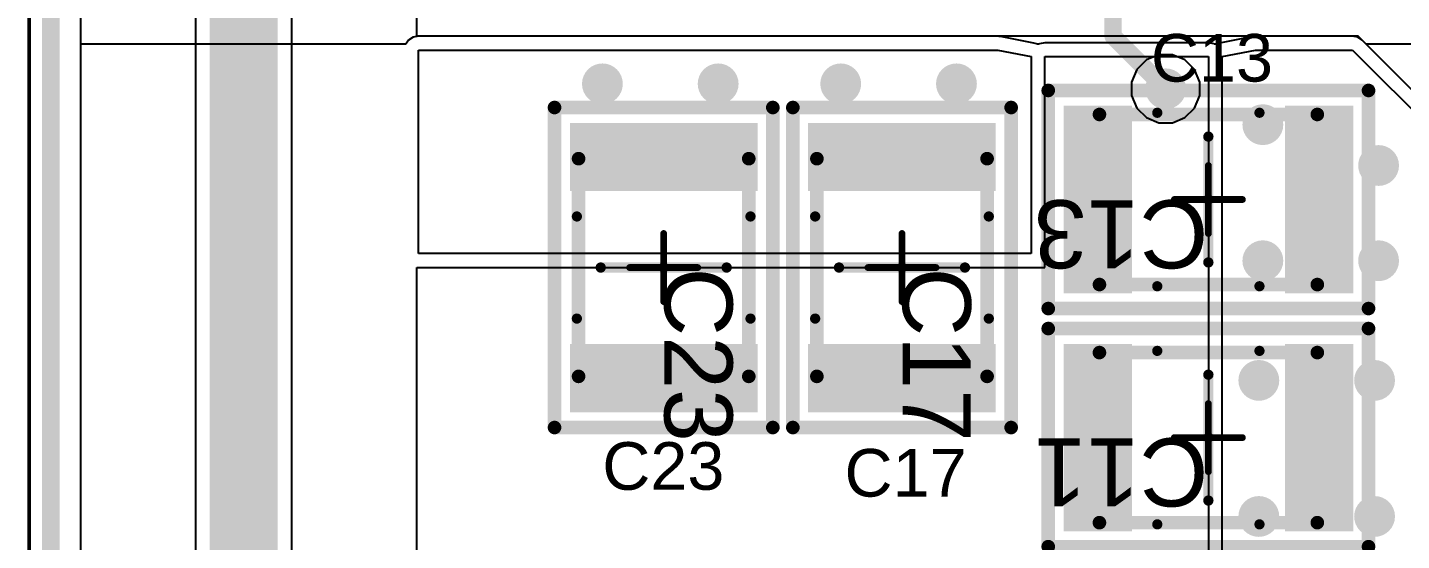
# Model space of a CAD drawing. Header units: inches. Extents: x 0 to 110, y 0 to 95.
# Drawn here: x -0.38 to 19.81, y 36.2 to 43.75 of the extents above; entities that cross this region are included whole.
import ezdxf

# ---------------------------------------------------------------- set-up
doc = ezdxf.new("R2010")
doc.units = ezdxf.units.IN
for name, color, linetype in [('Board Shape', 56, 'Continuous'), ('Bottom Courtyard', 56, 'Continuous'), ('Bottom Layer', 5, 'Continuous'), ('Int1', 16, 'Continuous'), ('Int2', 76, 'Continuous'), ('Mechanical 13', 56, 'Continuous'), ('Mechanical1', 6, 'Continuous'), ('Panelize_Route Cutter Tool Detail', 56, 'Continuous'), ('Top Courtyard', 56, 'Continuous'), ('Top Layer', 1, 'Continuous'), ('Top Overlay', 2, 'Continuous'), ('Top Paste', 8, 'Continuous'), ('Top Solder', 216, 'Continuous'), ('Via Holes', 16, 'Continuous')]:
    doc.layers.add(name, color=color, linetype=linetype)
doc.styles.add('Arial', font='', dxfattribs={"height": 0.2})
doc.styles.get('Arial').set_extended_font_data('Arial')

# ---------------------------------------------------------------- blocks, each defined once
blk = doc.blocks.new('RPI_721')
at = {"layer": 'Mechanical 13'}
for points in [[(45, 25.5, 0.127, 0.127, 0), (45, -25.5, 0.127, 0.127, 0)], [(42.5, 25, 0.127, 0.127, 0), (42.5, -25, 0.127, 0.127, 0)]]:
    blk.add_lwpolyline(points, format="xyseb", dxfattribs=at)
at = {"layer": 'Top Courtyard'}
blk.add_lwpolyline([(45.25, 28.25, 0.05, 0.05, 0), (45.25, -30.255, 0.05, 0.05, 0)], format="xyseb", dxfattribs=at)
at = {"layer": 'Top Overlay'}
blk.add_lwpolyline([(42.5, 25, 0.127, 0.127, 0), (42.5, -25, 0.127, 0.127, 0)], format="xyseb", dxfattribs=at)
blk = doc.blocks.new('1210C_784')
at = {"layer": 'Top Layer'}
for points in [[(-2.102, 1.353), (-1.148, 1.353), (-1.148, -1.353), (-2.102, -1.353)], [(1.148, 1.353), (2.102, 1.353), (2.102, -1.353), (1.148, -1.353)]]:
    blk.add_hatch(color=1, dxfattribs=at).paths.add_polyline_path(points)
at = {"layer": 'Top Paste'}
for points in [[(-2.102, 1.353), (-1.148, 1.353), (-1.148, -1.353), (-2.102, -1.353)], [(1.148, 1.353), (2.102, 1.353), (2.102, -1.353), (1.148, -1.353)]]:
    blk.add_hatch(color=8, dxfattribs=at).paths.add_polyline_path(points)
at = {"layer": 'Top Solder'}
for points in [[(-2.127, 1.378), (-1.123, 1.378), (-1.123, -1.378), (-2.127, -1.378)], [(1.123, 1.378), (2.127, 1.378), (2.127, -1.378), (1.123, -1.378)]]:
    blk.add_hatch(color=216, dxfattribs=at).paths.add_polyline_path(points)
at = {"layer": 'Bottom Courtyard'}
for points in [[(0, 0.5, 0.1, 0.1, 0), (0, -0.5, 0.1, 0.1, 0)], [(0.5, 0, 0.1, 0.1, 0), (-0.5, 0, 0.1, 0.1, 0)]]:
    blk.add_lwpolyline(points, format="xyseb", dxfattribs=at)
for points in [[(-0.025, 0.5, 0.05, 0.05, 1), (0.025, 0.5, 0.05, 0.05, 1)], [(-0.525, 0, 0.05, 0.05, 1), (-0.475, 0, 0.05, 0.05, 1)], [(0.475, 0, 0.05, 0.05, 1), (0.525, 0, 0.05, 0.05, 1)], [(-0.025, -0.5, 0.05, 0.05, 1), (0.025, -0.5, 0.05, 0.05, 1)]]:
    blk.add_lwpolyline(points, format="xyseb", close=True, dxfattribs=at)
at = {"layer": 'Mechanical 13'}
for points in [[(1.6, 1.25, 0.2, 0.2, 0), (-1.6, 1.25, 0.2, 0.2, 0)], [(-1.6, 1.25, 0.2, 0.2, 0), (-1.6, -1.25, 0.2, 0.2, 0)], [(1.6, 1.25, 0.2, 0.2, 0), (1.6, -1.25, 0.2, 0.2, 0)], [(1.6, -1.25, 0.2, 0.2, 0), (-1.6, -1.25, 0.2, 0.2, 0)]]:
    blk.add_lwpolyline(points, format="xyseb", dxfattribs=at)
for points in [[(-1.65, 1.25, 0.1, 0.1, 1), (-1.55, 1.25, 0.1, 0.1, 1)], [(-1.65, 1.25, 0.1, 0.1, 1), (-1.55, 1.25, 0.1, 0.1, 1)], [(1.55, 1.25, 0.1, 0.1, 1), (1.65, 1.25, 0.1, 0.1, 1)], [(1.55, 1.25, 0.1, 0.1, 1), (1.65, 1.25, 0.1, 0.1, 1)], [(-1.65, -1.25, 0.1, 0.1, 1), (-1.55, -1.25, 0.1, 0.1, 1)], [(-1.65, -1.25, 0.1, 0.1, 1), (-1.55, -1.25, 0.1, 0.1, 1)], [(1.55, -1.25, 0.1, 0.1, 1), (1.65, -1.25, 0.1, 0.1, 1)], [(1.55, -1.25, 0.1, 0.1, 1), (1.65, -1.25, 0.1, 0.1, 1)]]:
    blk.add_lwpolyline(points, format="xyseb", close=True, dxfattribs=at)
at = {"layer": 'Panelize_Route Cutter Tool Detail'}
for points in [[(2.352, 1.603, 0.2, 0.2, 0), (-2.352, 1.603, 0.2, 0.2, 0)], [(-2.352, 1.603, 0.2, 0.2, 0), (-2.352, -1.603, 0.2, 0.2, 0)], [(2.352, 1.603, 0.2, 0.2, 0), (2.352, -1.603, 0.2, 0.2, 0)], [(2.352, -1.603, 0.2, 0.2, 0), (-2.352, -1.603, 0.2, 0.2, 0)]]:
    blk.add_lwpolyline(points, format="xyseb", dxfattribs=at)
for points in [[(-2.402, 1.603, 0.1, 0.1, 1), (-2.302, 1.603, 0.1, 0.1, 1)], [(-2.402, 1.603, 0.1, 0.1, 1), (-2.302, 1.603, 0.1, 0.1, 1)], [(2.302, 1.603, 0.1, 0.1, 1), (2.402, 1.603, 0.1, 0.1, 1)], [(2.302, 1.603, 0.1, 0.1, 1), (2.402, 1.603, 0.1, 0.1, 1)], [(-2.402, -1.603, 0.1, 0.1, 1), (-2.302, -1.603, 0.1, 0.1, 1)], [(-2.402, -1.603, 0.1, 0.1, 1), (-2.302, -1.603, 0.1, 0.1, 1)], [(2.302, -1.603, 0.1, 0.1, 1), (2.402, -1.603, 0.1, 0.1, 1)], [(2.302, -1.603, 0.1, 0.1, 1), (2.402, -1.603, 0.1, 0.1, 1)]]:
    blk.add_lwpolyline(points, format="xyseb", close=True, dxfattribs=at)
at = {"layer": 'Top Courtyard'}
for points in [[(2.352, 1.603, 0.2, 0.2, 0), (-2.352, 1.603, 0.2, 0.2, 0)], [(-2.352, 1.603, 0.2, 0.2, 0), (-2.352, -1.603, 0.2, 0.2, 0)], [(2.352, 1.603, 0.2, 0.2, 0), (2.352, -1.603, 0.2, 0.2, 0)], [(2.352, -1.603, 0.2, 0.2, 0), (-2.352, -1.603, 0.2, 0.2, 0)]]:
    blk.add_lwpolyline(points, format="xyseb", dxfattribs=at)
for points in [[(-2.402, 1.603, 0.1, 0.1, 1), (-2.302, 1.603, 0.1, 0.1, 1)], [(-2.402, 1.603, 0.1, 0.1, 1), (-2.302, 1.603, 0.1, 0.1, 1)], [(2.302, 1.603, 0.1, 0.1, 1), (2.402, 1.603, 0.1, 0.1, 1)], [(2.302, 1.603, 0.1, 0.1, 1), (2.402, 1.603, 0.1, 0.1, 1)], [(-2.402, -1.603, 0.1, 0.1, 1), (-2.302, -1.603, 0.1, 0.1, 1)], [(-2.402, -1.603, 0.1, 0.1, 1), (-2.302, -1.603, 0.1, 0.1, 1)], [(2.302, -1.603, 0.1, 0.1, 1), (2.402, -1.603, 0.1, 0.1, 1)], [(2.302, -1.603, 0.1, 0.1, 1), (2.402, -1.603, 0.1, 0.1, 1)]]:
    blk.add_lwpolyline(points, format="xyseb", close=True, dxfattribs=at)
at = {"layer": 'Top Overlay'}
for points in [[(0.75, 1.275, 0.15, 0.15, 0), (-0.75, 1.275, 0.15, 0.15, 0)], [(0, 0.925, 0.15, 0.15, 0), (0, 0, 0.15, 0.15, 0)], [(0, 0, 0.15, 0.15, 0), (0, -0.925, 0.15, 0.15, 0)], [(0.75, -1.275, 0.15, 0.15, 0), (-0.75, -1.275, 0.15, 0.15, 0)]]:
    blk.add_lwpolyline(points, format="xyseb", dxfattribs=at)
for points in [[(-0.788, 1.275, 0.075, 0.075, 1), (-0.713, 1.275, 0.075, 0.075, 1)], [(0.713, 1.275, 0.075, 0.075, 1), (0.788, 1.275, 0.075, 0.075, 1)], [(-0.038, 0.925, 0.075, 0.075, 1), (0.038, 0.925, 0.075, 0.075, 1)], [(-0.038, 0, 0.075, 0.075, 1), (0.038, 0, 0.075, 0.075, 1)], [(-0.038, 0, 0.075, 0.075, 1), (0.038, 0, 0.075, 0.075, 1)], [(-0.038, -0.925, 0.075, 0.075, 1), (0.038, -0.925, 0.075, 0.075, 1)], [(-0.788, -1.275, 0.075, 0.075, 1), (-0.713, -1.275, 0.075, 0.075, 1)], [(0.713, -1.275, 0.075, 0.075, 1), (0.788, -1.275, 0.075, 0.075, 1)]]:
    blk.add_lwpolyline(points, format="xyseb", close=True, dxfattribs=at)
at = {"layer": 'Panelize_Route Cutter Tool Detail', "style": 'Arial'}
blk.add_text('C11', height=1, dxfattribs=at).set_placement((0, 0.011))
blk = doc.blocks.new('1210C_786')
at = {"layer": 'Top Layer'}
for points in [[(-2.102, 1.353), (-1.148, 1.353), (-1.148, -1.353), (-2.102, -1.353)], [(1.148, 1.353), (2.102, 1.353), (2.102, -1.353), (1.148, -1.353)]]:
    blk.add_hatch(color=1, dxfattribs=at).paths.add_polyline_path(points)
at = {"layer": 'Top Paste'}
for points in [[(-2.102, 1.353), (-1.148, 1.353), (-1.148, -1.353), (-2.102, -1.353)], [(1.148, 1.353), (2.102, 1.353), (2.102, -1.353), (1.148, -1.353)]]:
    blk.add_hatch(color=8, dxfattribs=at).paths.add_polyline_path(points)
at = {"layer": 'Top Solder'}
for points in [[(-2.127, 1.378), (-1.123, 1.378), (-1.123, -1.378), (-2.127, -1.378)], [(1.123, 1.378), (2.127, 1.378), (2.127, -1.378), (1.123, -1.378)]]:
    blk.add_hatch(color=216, dxfattribs=at).paths.add_polyline_path(points)
at = {"layer": 'Bottom Courtyard'}
for points in [[(0, 0.5, 0.1, 0.1, 0), (0, -0.5, 0.1, 0.1, 0)], [(0.5, 0, 0.1, 0.1, 0), (-0.5, 0, 0.1, 0.1, 0)]]:
    blk.add_lwpolyline(points, format="xyseb", dxfattribs=at)
for points in [[(-0.025, 0.5, 0.05, 0.05, 1), (0.025, 0.5, 0.05, 0.05, 1)], [(-0.525, 0, 0.05, 0.05, 1), (-0.475, 0, 0.05, 0.05, 1)], [(0.475, 0, 0.05, 0.05, 1), (0.525, 0, 0.05, 0.05, 1)], [(-0.025, -0.5, 0.05, 0.05, 1), (0.025, -0.5, 0.05, 0.05, 1)]]:
    blk.add_lwpolyline(points, format="xyseb", close=True, dxfattribs=at)
at = {"layer": 'Mechanical 13'}
for points in [[(1.6, 1.25, 0.2, 0.2, 0), (-1.6, 1.25, 0.2, 0.2, 0)], [(-1.6, 1.25, 0.2, 0.2, 0), (-1.6, -1.25, 0.2, 0.2, 0)], [(1.6, 1.25, 0.2, 0.2, 0), (1.6, -1.25, 0.2, 0.2, 0)], [(1.6, -1.25, 0.2, 0.2, 0), (-1.6, -1.25, 0.2, 0.2, 0)]]:
    blk.add_lwpolyline(points, format="xyseb", dxfattribs=at)
for points in [[(-1.65, 1.25, 0.1, 0.1, 1), (-1.55, 1.25, 0.1, 0.1, 1)], [(-1.65, 1.25, 0.1, 0.1, 1), (-1.55, 1.25, 0.1, 0.1, 1)], [(1.55, 1.25, 0.1, 0.1, 1), (1.65, 1.25, 0.1, 0.1, 1)], [(1.55, 1.25, 0.1, 0.1, 1), (1.65, 1.25, 0.1, 0.1, 1)], [(-1.65, -1.25, 0.1, 0.1, 1), (-1.55, -1.25, 0.1, 0.1, 1)], [(-1.65, -1.25, 0.1, 0.1, 1), (-1.55, -1.25, 0.1, 0.1, 1)], [(1.55, -1.25, 0.1, 0.1, 1), (1.65, -1.25, 0.1, 0.1, 1)], [(1.55, -1.25, 0.1, 0.1, 1), (1.65, -1.25, 0.1, 0.1, 1)]]:
    blk.add_lwpolyline(points, format="xyseb", close=True, dxfattribs=at)
at = {"layer": 'Panelize_Route Cutter Tool Detail'}
for points in [[(2.352, 1.603, 0.2, 0.2, 0), (-2.352, 1.603, 0.2, 0.2, 0)], [(-2.352, 1.603, 0.2, 0.2, 0), (-2.352, -1.603, 0.2, 0.2, 0)], [(2.352, 1.603, 0.2, 0.2, 0), (2.352, -1.603, 0.2, 0.2, 0)], [(2.352, -1.603, 0.2, 0.2, 0), (-2.352, -1.603, 0.2, 0.2, 0)]]:
    blk.add_lwpolyline(points, format="xyseb", dxfattribs=at)
for points in [[(-2.402, 1.603, 0.1, 0.1, 1), (-2.302, 1.603, 0.1, 0.1, 1)], [(-2.402, 1.603, 0.1, 0.1, 1), (-2.302, 1.603, 0.1, 0.1, 1)], [(2.302, 1.603, 0.1, 0.1, 1), (2.402, 1.603, 0.1, 0.1, 1)], [(2.302, 1.603, 0.1, 0.1, 1), (2.402, 1.603, 0.1, 0.1, 1)], [(-2.402, -1.603, 0.1, 0.1, 1), (-2.302, -1.603, 0.1, 0.1, 1)], [(-2.402, -1.603, 0.1, 0.1, 1), (-2.302, -1.603, 0.1, 0.1, 1)], [(2.302, -1.603, 0.1, 0.1, 1), (2.402, -1.603, 0.1, 0.1, 1)], [(2.302, -1.603, 0.1, 0.1, 1), (2.402, -1.603, 0.1, 0.1, 1)]]:
    blk.add_lwpolyline(points, format="xyseb", close=True, dxfattribs=at)
at = {"layer": 'Top Courtyard'}
for points in [[(2.352, 1.603, 0.2, 0.2, 0), (-2.352, 1.603, 0.2, 0.2, 0)], [(-2.352, 1.603, 0.2, 0.2, 0), (-2.352, -1.603, 0.2, 0.2, 0)], [(2.352, 1.603, 0.2, 0.2, 0), (2.352, -1.603, 0.2, 0.2, 0)], [(2.352, -1.603, 0.2, 0.2, 0), (-2.352, -1.603, 0.2, 0.2, 0)]]:
    blk.add_lwpolyline(points, format="xyseb", dxfattribs=at)
for points in [[(-2.402, 1.603, 0.1, 0.1, 1), (-2.302, 1.603, 0.1, 0.1, 1)], [(-2.402, 1.603, 0.1, 0.1, 1), (-2.302, 1.603, 0.1, 0.1, 1)], [(2.302, 1.603, 0.1, 0.1, 1), (2.402, 1.603, 0.1, 0.1, 1)], [(2.302, 1.603, 0.1, 0.1, 1), (2.402, 1.603, 0.1, 0.1, 1)], [(-2.402, -1.603, 0.1, 0.1, 1), (-2.302, -1.603, 0.1, 0.1, 1)], [(-2.402, -1.603, 0.1, 0.1, 1), (-2.302, -1.603, 0.1, 0.1, 1)], [(2.302, -1.603, 0.1, 0.1, 1), (2.402, -1.603, 0.1, 0.1, 1)], [(2.302, -1.603, 0.1, 0.1, 1), (2.402, -1.603, 0.1, 0.1, 1)]]:
    blk.add_lwpolyline(points, format="xyseb", close=True, dxfattribs=at)
at = {"layer": 'Top Overlay'}
for points in [[(0.75, 1.275, 0.15, 0.15, 0), (-0.75, 1.275, 0.15, 0.15, 0)], [(0, 0.925, 0.15, 0.15, 0), (0, 0, 0.15, 0.15, 0)], [(0, 0, 0.15, 0.15, 0), (0, -0.925, 0.15, 0.15, 0)], [(0.75, -1.275, 0.15, 0.15, 0), (-0.75, -1.275, 0.15, 0.15, 0)]]:
    blk.add_lwpolyline(points, format="xyseb", dxfattribs=at)
for points in [[(-0.788, 1.275, 0.075, 0.075, 1), (-0.713, 1.275, 0.075, 0.075, 1)], [(0.713, 1.275, 0.075, 0.075, 1), (0.788, 1.275, 0.075, 0.075, 1)], [(-0.038, 0.925, 0.075, 0.075, 1), (0.038, 0.925, 0.075, 0.075, 1)], [(-0.038, 0, 0.075, 0.075, 1), (0.038, 0, 0.075, 0.075, 1)], [(-0.038, 0, 0.075, 0.075, 1), (0.038, 0, 0.075, 0.075, 1)], [(-0.038, -0.925, 0.075, 0.075, 1), (0.038, -0.925, 0.075, 0.075, 1)], [(-0.788, -1.275, 0.075, 0.075, 1), (-0.713, -1.275, 0.075, 0.075, 1)], [(0.713, -1.275, 0.075, 0.075, 1), (0.788, -1.275, 0.075, 0.075, 1)]]:
    blk.add_lwpolyline(points, format="xyseb", close=True, dxfattribs=at)
at = {"layer": 'Panelize_Route Cutter Tool Detail', "style": 'Arial'}
blk.add_text('C13', height=1, dxfattribs=at).set_placement((0, 0.011))
blk = doc.blocks.new('1210C_790')
at = {"layer": 'Top Layer'}
for points in [[(-2.102, 1.353), (-1.148, 1.353), (-1.148, -1.353), (-2.102, -1.353)], [(1.148, 1.353), (2.102, 1.353), (2.102, -1.353), (1.148, -1.353)]]:
    blk.add_hatch(color=1, dxfattribs=at).paths.add_polyline_path(points)
at = {"layer": 'Top Paste'}
for points in [[(-2.102, 1.353), (-1.148, 1.353), (-1.148, -1.353), (-2.102, -1.353)], [(1.148, 1.353), (2.102, 1.353), (2.102, -1.353), (1.148, -1.353)]]:
    blk.add_hatch(color=8, dxfattribs=at).paths.add_polyline_path(points)
at = {"layer": 'Top Solder'}
for points in [[(-2.127, 1.378), (-1.123, 1.378), (-1.123, -1.378), (-2.127, -1.378)], [(1.123, 1.378), (2.127, 1.378), (2.127, -1.378), (1.123, -1.378)]]:
    blk.add_hatch(color=216, dxfattribs=at).paths.add_polyline_path(points)
at = {"layer": 'Bottom Courtyard'}
for points in [[(0, -0.5, 0.1, 0.1, 0), (0, 0.5, 0.1, 0.1, 0)], [(0.5, 0, 0.1, 0.1, 0), (-0.5, 0, 0.1, 0.1, 0)]]:
    blk.add_lwpolyline(points, format="xyseb", dxfattribs=at)
for points in [[(-0.025, 0.5, 0.05, 0.05, 1), (0.025, 0.5, 0.05, 0.05, 1)], [(-0.525, 0, 0.05, 0.05, 1), (-0.475, 0, 0.05, 0.05, 1)], [(0.475, 0, 0.05, 0.05, 1), (0.525, 0, 0.05, 0.05, 1)], [(-0.025, -0.5, 0.05, 0.05, 1), (0.025, -0.5, 0.05, 0.05, 1)]]:
    blk.add_lwpolyline(points, format="xyseb", close=True, dxfattribs=at)
at = {"layer": 'Mechanical 13'}
for points in [[(1.6, 1.25, 0.2, 0.2, 0), (-1.6, 1.25, 0.2, 0.2, 0)], [(-1.6, -1.25, 0.2, 0.2, 0), (-1.6, 1.25, 0.2, 0.2, 0)], [(1.6, -1.25, 0.2, 0.2, 0), (1.6, 1.25, 0.2, 0.2, 0)], [(1.6, -1.25, 0.2, 0.2, 0), (-1.6, -1.25, 0.2, 0.2, 0)]]:
    blk.add_lwpolyline(points, format="xyseb", dxfattribs=at)
for points in [[(-1.65, 1.25, 0.1, 0.1, 1), (-1.55, 1.25, 0.1, 0.1, 1)], [(-1.65, 1.25, 0.1, 0.1, 1), (-1.55, 1.25, 0.1, 0.1, 1)], [(1.55, 1.25, 0.1, 0.1, 1), (1.65, 1.25, 0.1, 0.1, 1)], [(1.55, 1.25, 0.1, 0.1, 1), (1.65, 1.25, 0.1, 0.1, 1)], [(-1.65, -1.25, 0.1, 0.1, 1), (-1.55, -1.25, 0.1, 0.1, 1)], [(-1.65, -1.25, 0.1, 0.1, 1), (-1.55, -1.25, 0.1, 0.1, 1)], [(1.55, -1.25, 0.1, 0.1, 1), (1.65, -1.25, 0.1, 0.1, 1)], [(1.55, -1.25, 0.1, 0.1, 1), (1.65, -1.25, 0.1, 0.1, 1)]]:
    blk.add_lwpolyline(points, format="xyseb", close=True, dxfattribs=at)
at = {"layer": 'Panelize_Route Cutter Tool Detail'}
for points in [[(2.352, 1.603, 0.2, 0.2, 0), (-2.352, 1.603, 0.2, 0.2, 0)], [(-2.352, -1.603, 0.2, 0.2, 0), (-2.352, 1.603, 0.2, 0.2, 0)], [(2.352, -1.603, 0.2, 0.2, 0), (2.352, 1.603, 0.2, 0.2, 0)], [(2.352, -1.603, 0.2, 0.2, 0), (-2.352, -1.603, 0.2, 0.2, 0)]]:
    blk.add_lwpolyline(points, format="xyseb", dxfattribs=at)
for points in [[(-2.402, 1.603, 0.1, 0.1, 1), (-2.302, 1.603, 0.1, 0.1, 1)], [(-2.402, 1.603, 0.1, 0.1, 1), (-2.302, 1.603, 0.1, 0.1, 1)], [(2.302, 1.603, 0.1, 0.1, 1), (2.402, 1.603, 0.1, 0.1, 1)], [(2.302, 1.603, 0.1, 0.1, 1), (2.402, 1.603, 0.1, 0.1, 1)], [(-2.402, -1.603, 0.1, 0.1, 1), (-2.302, -1.603, 0.1, 0.1, 1)], [(-2.402, -1.603, 0.1, 0.1, 1), (-2.302, -1.603, 0.1, 0.1, 1)], [(2.302, -1.603, 0.1, 0.1, 1), (2.402, -1.603, 0.1, 0.1, 1)], [(2.302, -1.603, 0.1, 0.1, 1), (2.402, -1.603, 0.1, 0.1, 1)]]:
    blk.add_lwpolyline(points, format="xyseb", close=True, dxfattribs=at)
at = {"layer": 'Top Courtyard'}
for points in [[(2.352, 1.603, 0.2, 0.2, 0), (-2.352, 1.603, 0.2, 0.2, 0)], [(-2.352, -1.603, 0.2, 0.2, 0), (-2.352, 1.603, 0.2, 0.2, 0)], [(2.352, -1.603, 0.2, 0.2, 0), (2.352, 1.603, 0.2, 0.2, 0)], [(2.352, -1.603, 0.2, 0.2, 0), (-2.352, -1.603, 0.2, 0.2, 0)]]:
    blk.add_lwpolyline(points, format="xyseb", dxfattribs=at)
for points in [[(-2.402, 1.603, 0.1, 0.1, 1), (-2.302, 1.603, 0.1, 0.1, 1)], [(-2.402, 1.603, 0.1, 0.1, 1), (-2.302, 1.603, 0.1, 0.1, 1)], [(2.302, 1.603, 0.1, 0.1, 1), (2.402, 1.603, 0.1, 0.1, 1)], [(2.302, 1.603, 0.1, 0.1, 1), (2.402, 1.603, 0.1, 0.1, 1)], [(-2.402, -1.603, 0.1, 0.1, 1), (-2.302, -1.603, 0.1, 0.1, 1)], [(-2.402, -1.603, 0.1, 0.1, 1), (-2.302, -1.603, 0.1, 0.1, 1)], [(2.302, -1.603, 0.1, 0.1, 1), (2.402, -1.603, 0.1, 0.1, 1)], [(2.302, -1.603, 0.1, 0.1, 1), (2.402, -1.603, 0.1, 0.1, 1)]]:
    blk.add_lwpolyline(points, format="xyseb", close=True, dxfattribs=at)
at = {"layer": 'Top Overlay'}
for points in [[(0.75, 1.275, 0.15, 0.15, 0), (-0.75, 1.275, 0.15, 0.15, 0)], [(0, 0, 0.15, 0.15, 0), (0, 0.925, 0.15, 0.15, 0)], [(0, -0.925, 0.15, 0.15, 0), (0, 0, 0.15, 0.15, 0)], [(0.75, -1.275, 0.15, 0.15, 0), (-0.75, -1.275, 0.15, 0.15, 0)]]:
    blk.add_lwpolyline(points, format="xyseb", dxfattribs=at)
for points in [[(-0.788, 1.275, 0.075, 0.075, 1), (-0.713, 1.275, 0.075, 0.075, 1)], [(0.713, 1.275, 0.075, 0.075, 1), (0.788, 1.275, 0.075, 0.075, 1)], [(-0.038, 0.925, 0.075, 0.075, 1), (0.038, 0.925, 0.075, 0.075, 1)], [(-0.038, 0, 0.075, 0.075, 1), (0.038, 0, 0.075, 0.075, 1)], [(-0.038, 0, 0.075, 0.075, 1), (0.038, 0, 0.075, 0.075, 1)], [(-0.038, -0.925, 0.075, 0.075, 1), (0.038, -0.925, 0.075, 0.075, 1)], [(-0.788, -1.275, 0.075, 0.075, 1), (-0.713, -1.275, 0.075, 0.075, 1)], [(0.713, -1.275, 0.075, 0.075, 1), (0.788, -1.275, 0.075, 0.075, 1)]]:
    blk.add_lwpolyline(points, format="xyseb", close=True, dxfattribs=at)
at = {"layer": 'Panelize_Route Cutter Tool Detail', "style": 'Arial'}
blk.add_text('C17', height=1, dxfattribs=at).set_placement((0, 0.011))
blk = doc.blocks.new('1210C_796')
at = {"layer": 'Top Layer'}
for points in [[(-2.102, 1.353), (-1.148, 1.353), (-1.148, -1.353), (-2.102, -1.353)], [(1.148, 1.353), (2.102, 1.353), (2.102, -1.353), (1.148, -1.353)]]:
    blk.add_hatch(color=1, dxfattribs=at).paths.add_polyline_path(points)
at = {"layer": 'Top Paste'}
for points in [[(-2.102, 1.353), (-1.148, 1.353), (-1.148, -1.353), (-2.102, -1.353)], [(1.148, 1.353), (2.102, 1.353), (2.102, -1.353), (1.148, -1.353)]]:
    blk.add_hatch(color=8, dxfattribs=at).paths.add_polyline_path(points)
at = {"layer": 'Top Solder'}
for points in [[(-2.127, 1.378), (-1.123, 1.378), (-1.123, -1.378), (-2.127, -1.378)], [(1.123, 1.378), (2.127, 1.378), (2.127, -1.378), (1.123, -1.378)]]:
    blk.add_hatch(color=216, dxfattribs=at).paths.add_polyline_path(points)
at = {"layer": 'Bottom Courtyard'}
for points in [[(0, -0.5, 0.1, 0.1, 0), (0, 0.5, 0.1, 0.1, 0)], [(0.5, 0, 0.1, 0.1, 0), (-0.5, 0, 0.1, 0.1, 0)]]:
    blk.add_lwpolyline(points, format="xyseb", dxfattribs=at)
for points in [[(-0.025, 0.5, 0.05, 0.05, 1), (0.025, 0.5, 0.05, 0.05, 1)], [(-0.525, 0, 0.05, 0.05, 1), (-0.475, 0, 0.05, 0.05, 1)], [(0.475, 0, 0.05, 0.05, 1), (0.525, 0, 0.05, 0.05, 1)], [(-0.025, -0.5, 0.05, 0.05, 1), (0.025, -0.5, 0.05, 0.05, 1)]]:
    blk.add_lwpolyline(points, format="xyseb", close=True, dxfattribs=at)
at = {"layer": 'Mechanical 13'}
for points in [[(-1.6, -1.25, 0.2, 0.2, 0), (-1.6, 1.25, 0.2, 0.2, 0)], [(1.6, 1.25, 0.2, 0.2, 0), (-1.6, 1.25, 0.2, 0.2, 0)], [(1.6, -1.25, 0.2, 0.2, 0), (1.6, 1.25, 0.2, 0.2, 0)], [(1.6, -1.25, 0.2, 0.2, 0), (-1.6, -1.25, 0.2, 0.2, 0)]]:
    blk.add_lwpolyline(points, format="xyseb", dxfattribs=at)
for points in [[(-1.65, 1.25, 0.1, 0.1, 1), (-1.55, 1.25, 0.1, 0.1, 1)], [(-1.65, 1.25, 0.1, 0.1, 1), (-1.55, 1.25, 0.1, 0.1, 1)], [(1.55, 1.25, 0.1, 0.1, 1), (1.65, 1.25, 0.1, 0.1, 1)], [(1.55, 1.25, 0.1, 0.1, 1), (1.65, 1.25, 0.1, 0.1, 1)], [(-1.65, -1.25, 0.1, 0.1, 1), (-1.55, -1.25, 0.1, 0.1, 1)], [(-1.65, -1.25, 0.1, 0.1, 1), (-1.55, -1.25, 0.1, 0.1, 1)], [(1.55, -1.25, 0.1, 0.1, 1), (1.65, -1.25, 0.1, 0.1, 1)], [(1.55, -1.25, 0.1, 0.1, 1), (1.65, -1.25, 0.1, 0.1, 1)]]:
    blk.add_lwpolyline(points, format="xyseb", close=True, dxfattribs=at)
at = {"layer": 'Panelize_Route Cutter Tool Detail'}
for points in [[(-2.352, -1.603, 0.2, 0.2, 0), (-2.352, 1.603, 0.2, 0.2, 0)], [(2.352, 1.603, 0.2, 0.2, 0), (-2.352, 1.603, 0.2, 0.2, 0)], [(2.352, -1.603, 0.2, 0.2, 0), (2.352, 1.603, 0.2, 0.2, 0)], [(2.352, -1.603, 0.2, 0.2, 0), (-2.352, -1.603, 0.2, 0.2, 0)]]:
    blk.add_lwpolyline(points, format="xyseb", dxfattribs=at)
for points in [[(-2.402, 1.603, 0.1, 0.1, 1), (-2.302, 1.603, 0.1, 0.1, 1)], [(-2.402, 1.603, 0.1, 0.1, 1), (-2.302, 1.603, 0.1, 0.1, 1)], [(2.302, 1.603, 0.1, 0.1, 1), (2.402, 1.603, 0.1, 0.1, 1)], [(2.302, 1.603, 0.1, 0.1, 1), (2.402, 1.603, 0.1, 0.1, 1)], [(-2.402, -1.603, 0.1, 0.1, 1), (-2.302, -1.603, 0.1, 0.1, 1)], [(-2.402, -1.603, 0.1, 0.1, 1), (-2.302, -1.603, 0.1, 0.1, 1)], [(2.302, -1.603, 0.1, 0.1, 1), (2.402, -1.603, 0.1, 0.1, 1)], [(2.302, -1.603, 0.1, 0.1, 1), (2.402, -1.603, 0.1, 0.1, 1)]]:
    blk.add_lwpolyline(points, format="xyseb", close=True, dxfattribs=at)
at = {"layer": 'Top Courtyard'}
for points in [[(-2.352, -1.603, 0.2, 0.2, 0), (-2.352, 1.603, 0.2, 0.2, 0)], [(2.352, 1.603, 0.2, 0.2, 0), (-2.352, 1.603, 0.2, 0.2, 0)], [(2.352, -1.603, 0.2, 0.2, 0), (2.352, 1.603, 0.2, 0.2, 0)], [(2.352, -1.603, 0.2, 0.2, 0), (-2.352, -1.603, 0.2, 0.2, 0)]]:
    blk.add_lwpolyline(points, format="xyseb", dxfattribs=at)
for points in [[(-2.402, 1.603, 0.1, 0.1, 1), (-2.302, 1.603, 0.1, 0.1, 1)], [(-2.402, 1.603, 0.1, 0.1, 1), (-2.302, 1.603, 0.1, 0.1, 1)], [(2.302, 1.603, 0.1, 0.1, 1), (2.402, 1.603, 0.1, 0.1, 1)], [(2.302, 1.603, 0.1, 0.1, 1), (2.402, 1.603, 0.1, 0.1, 1)], [(-2.402, -1.603, 0.1, 0.1, 1), (-2.302, -1.603, 0.1, 0.1, 1)], [(-2.402, -1.603, 0.1, 0.1, 1), (-2.302, -1.603, 0.1, 0.1, 1)], [(2.302, -1.603, 0.1, 0.1, 1), (2.402, -1.603, 0.1, 0.1, 1)], [(2.302, -1.603, 0.1, 0.1, 1), (2.402, -1.603, 0.1, 0.1, 1)]]:
    blk.add_lwpolyline(points, format="xyseb", close=True, dxfattribs=at)
at = {"layer": 'Top Overlay'}
for points in [[(0.75, 1.275, 0.15, 0.15, 0), (-0.75, 1.275, 0.15, 0.15, 0)], [(0, 0, 0.15, 0.15, 0), (0, 0.925, 0.15, 0.15, 0)], [(0, -0.925, 0.15, 0.15, 0), (0, 0, 0.15, 0.15, 0)], [(0.75, -1.275, 0.15, 0.15, 0), (-0.75, -1.275, 0.15, 0.15, 0)]]:
    blk.add_lwpolyline(points, format="xyseb", dxfattribs=at)
for points in [[(-0.788, 1.275, 0.075, 0.075, 1), (-0.713, 1.275, 0.075, 0.075, 1)], [(0.713, 1.275, 0.075, 0.075, 1), (0.788, 1.275, 0.075, 0.075, 1)], [(-0.038, 0.925, 0.075, 0.075, 1), (0.038, 0.925, 0.075, 0.075, 1)], [(-0.038, 0, 0.075, 0.075, 1), (0.038, 0, 0.075, 0.075, 1)], [(-0.038, 0, 0.075, 0.075, 1), (0.038, 0, 0.075, 0.075, 1)], [(-0.038, -0.925, 0.075, 0.075, 1), (0.038, -0.925, 0.075, 0.075, 1)], [(-0.788, -1.275, 0.075, 0.075, 1), (-0.713, -1.275, 0.075, 0.075, 1)], [(0.713, -1.275, 0.075, 0.075, 1), (0.788, -1.275, 0.075, 0.075, 1)]]:
    blk.add_lwpolyline(points, format="xyseb", close=True, dxfattribs=at)
at = {"layer": 'Panelize_Route Cutter Tool Detail', "style": 'Arial'}
blk.add_text('C23', height=1, dxfattribs=at).set_placement((0, 0.011))

msp = doc.modelspace()

# ---------------------------------------------------------------- hatches: boundary and pattern name
at = {"layer": 'Bottom Layer'}
h = msp.add_hatch(color=5, dxfattribs=at)
edge = h.paths.add_edge_path()
edge.add_arc((8.069, 42.917), 0.3, 0, 360)
h = msp.add_hatch(color=5, dxfattribs=at)
edge = h.paths.add_edge_path()
edge.add_arc((9.769, 42.917), 0.3, 0, 360)
h = msp.add_hatch(color=5, dxfattribs=at)
edge = h.paths.add_edge_path()
edge.add_arc((11.569, 42.917), 0.3, 0, 360)
h = msp.add_hatch(color=5, dxfattribs=at)
edge = h.paths.add_edge_path()
edge.add_arc((13.269, 42.917), 0.3, 0, 360)
h = msp.add_hatch(color=5, dxfattribs=at)
edge = h.paths.add_edge_path()
edge.add_arc((16.342, 42.844), 0.3, 0, 360)
h = msp.add_hatch(color=5, dxfattribs=at)
edge = h.paths.add_edge_path()
edge.add_arc((17.769, 42.317), 0.3, 0, 360)
h = msp.add_hatch(color=5, dxfattribs=at)
edge = h.paths.add_edge_path()
edge.add_arc((19.469, 41.717), 0.3, 0, 360)
h = msp.add_hatch(color=5, dxfattribs=at)
edge = h.paths.add_edge_path()
edge.add_arc((17.769, 40.317), 0.3, 0, 360)
h = msp.add_hatch(color=5, dxfattribs=at)
edge = h.paths.add_edge_path()
edge.add_arc((19.469, 40.317), 0.3, 0, 360)
h = msp.add_hatch(color=5, dxfattribs=at)
edge = h.paths.add_edge_path()
edge.add_arc((17.71, 38.558), 0.3, 0, 360)
h = msp.add_hatch(color=5, dxfattribs=at)
edge = h.paths.add_edge_path()
edge.add_arc((19.41, 38.558), 0.3, 0, 360)
h = msp.add_hatch(color=5, dxfattribs=at)
edge = h.paths.add_edge_path()
edge.add_arc((17.71, 36.558), 0.3, 0, 360)
h = msp.add_hatch(color=5, dxfattribs=at)
edge = h.paths.add_edge_path()
edge.add_arc((19.41, 36.558), 0.3, 0, 360)
at = {"layer": 'Int1'}
h = msp.add_hatch(color=16, dxfattribs=at)
edge = h.paths.add_edge_path()
edge.add_arc((8.069, 42.917), 0.3, 0, 360)
h = msp.add_hatch(color=16, dxfattribs=at)
edge = h.paths.add_edge_path()
edge.add_arc((9.769, 42.917), 0.3, 0, 360)
h = msp.add_hatch(color=16, dxfattribs=at)
edge = h.paths.add_edge_path()
edge.add_arc((11.569, 42.917), 0.3, 0, 360)
h = msp.add_hatch(color=16, dxfattribs=at)
edge = h.paths.add_edge_path()
edge.add_arc((13.269, 42.917), 0.3, 0, 360)
h = msp.add_hatch(color=16, dxfattribs=at)
edge = h.paths.add_edge_path()
edge.add_arc((16.342, 42.844), 0.3, 0, 360)
h = msp.add_hatch(color=16, dxfattribs=at)
edge = h.paths.add_edge_path()
edge.add_arc((17.769, 42.317), 0.3, 0, 360)
h = msp.add_hatch(color=16, dxfattribs=at)
edge = h.paths.add_edge_path()
edge.add_arc((19.469, 41.717), 0.3, 0, 360)
h = msp.add_hatch(color=16, dxfattribs=at)
edge = h.paths.add_edge_path()
edge.add_arc((17.769, 40.317), 0.3, 0, 360)
h = msp.add_hatch(color=16, dxfattribs=at)
edge = h.paths.add_edge_path()
edge.add_arc((19.469, 40.317), 0.3, 0, 360)
h = msp.add_hatch(color=16, dxfattribs=at)
edge = h.paths.add_edge_path()
edge.add_arc((17.71, 38.558), 0.3, 0, 360)
h = msp.add_hatch(color=16, dxfattribs=at)
edge = h.paths.add_edge_path()
edge.add_arc((19.41, 38.558), 0.3, 0, 360)
h = msp.add_hatch(color=16, dxfattribs=at)
edge = h.paths.add_edge_path()
edge.add_arc((17.71, 36.558), 0.3, 0, 360)
h = msp.add_hatch(color=16, dxfattribs=at)
edge = h.paths.add_edge_path()
edge.add_arc((19.41, 36.558), 0.3, 0, 360)
at = {"layer": 'Int2'}
h = msp.add_hatch(color=76, dxfattribs=at)
edge = h.paths.add_edge_path()
edge.add_arc((8.069, 42.917), 0.3, 0, 360)
h = msp.add_hatch(color=76, dxfattribs=at)
edge = h.paths.add_edge_path()
edge.add_arc((9.769, 42.917), 0.3, 0, 360)
h = msp.add_hatch(color=76, dxfattribs=at)
edge = h.paths.add_edge_path()
edge.add_arc((11.569, 42.917), 0.3, 0, 360)
h = msp.add_hatch(color=76, dxfattribs=at)
edge = h.paths.add_edge_path()
edge.add_arc((13.269, 42.917), 0.3, 0, 360)
h = msp.add_hatch(color=76, dxfattribs=at)
edge = h.paths.add_edge_path()
edge.add_arc((16.342, 42.844), 0.3, 0, 360)
h = msp.add_hatch(color=76, dxfattribs=at)
edge = h.paths.add_edge_path()
edge.add_arc((17.769, 42.317), 0.3, 0, 360)
h = msp.add_hatch(color=76, dxfattribs=at)
edge = h.paths.add_edge_path()
edge.add_arc((19.469, 41.717), 0.3, 0, 360)
h = msp.add_hatch(color=76, dxfattribs=at)
edge = h.paths.add_edge_path()
edge.add_arc((17.769, 40.317), 0.3, 0, 360)
h = msp.add_hatch(color=76, dxfattribs=at)
edge = h.paths.add_edge_path()
edge.add_arc((19.469, 40.317), 0.3, 0, 360)
h = msp.add_hatch(color=76, dxfattribs=at)
edge = h.paths.add_edge_path()
edge.add_arc((17.71, 38.558), 0.3, 0, 360)
h = msp.add_hatch(color=76, dxfattribs=at)
edge = h.paths.add_edge_path()
edge.add_arc((19.41, 38.558), 0.3, 0, 360)
h = msp.add_hatch(color=76, dxfattribs=at)
edge = h.paths.add_edge_path()
edge.add_arc((17.71, 36.558), 0.3, 0, 360)
h = msp.add_hatch(color=76, dxfattribs=at)
edge = h.paths.add_edge_path()
edge.add_arc((19.41, 36.558), 0.3, 0, 360)
at = {"layer": 'Top Layer'}
h = msp.add_hatch(color=1, dxfattribs=at)
edge = h.paths.add_edge_path()
edge.add_arc((8.069, 42.917), 0.3, 0, 360)
h = msp.add_hatch(color=1, dxfattribs=at)
edge = h.paths.add_edge_path()
edge.add_arc((9.769, 42.917), 0.3, 0, 360)
h = msp.add_hatch(color=1, dxfattribs=at)
edge = h.paths.add_edge_path()
edge.add_arc((11.569, 42.917), 0.3, 0, 360)
h = msp.add_hatch(color=1, dxfattribs=at)
edge = h.paths.add_edge_path()
edge.add_arc((13.269, 42.917), 0.3, 0, 360)
h = msp.add_hatch(color=1, dxfattribs=at)
edge = h.paths.add_edge_path()
edge.add_arc((16.342, 42.844), 0.3, 0, 360)
h = msp.add_hatch(color=1, dxfattribs=at)
edge = h.paths.add_edge_path()
edge.add_arc((17.769, 42.317), 0.3, 0, 360)
h = msp.add_hatch(color=1, dxfattribs=at)
edge = h.paths.add_edge_path()
edge.add_arc((19.469, 41.717), 0.3, 0, 360)
h = msp.add_hatch(color=1, dxfattribs=at)
edge = h.paths.add_edge_path()
edge.add_arc((17.769, 40.317), 0.3, 0, 360)
h = msp.add_hatch(color=1, dxfattribs=at)
edge = h.paths.add_edge_path()
edge.add_arc((19.469, 40.317), 0.3, 0, 360)
h = msp.add_hatch(color=1, dxfattribs=at)
edge = h.paths.add_edge_path()
edge.add_arc((17.71, 38.558), 0.3, 0, 360)
h = msp.add_hatch(color=1, dxfattribs=at)
edge = h.paths.add_edge_path()
edge.add_arc((19.41, 38.558), 0.3, 0, 360)
h = msp.add_hatch(color=1, dxfattribs=at)
edge = h.paths.add_edge_path()
edge.add_arc((17.71, 36.558), 0.3, 0, 360)
h = msp.add_hatch(color=1, dxfattribs=at)
edge = h.paths.add_edge_path()
edge.add_arc((19.41, 36.558), 0.3, 0, 360)
at = {"layer": 'Via Holes'}
h = msp.add_hatch(color=7, dxfattribs=at)
edge = h.paths.add_edge_path()
edge.add_arc((8.069, 42.917), 0.15, 0, 360)
h = msp.add_hatch(color=7, dxfattribs=at)
edge = h.paths.add_edge_path()
edge.add_arc((9.769, 42.917), 0.15, 0, 360)
h = msp.add_hatch(color=7, dxfattribs=at)
edge = h.paths.add_edge_path()
edge.add_arc((11.569, 42.917), 0.15, 0, 360)
h = msp.add_hatch(color=7, dxfattribs=at)
edge = h.paths.add_edge_path()
edge.add_arc((13.269, 42.917), 0.15, 0, 360)
h = msp.add_hatch(color=7, dxfattribs=at)
edge = h.paths.add_edge_path()
edge.add_arc((16.342, 42.844), 0.15, 0, 360)
h = msp.add_hatch(color=7, dxfattribs=at)
edge = h.paths.add_edge_path()
edge.add_arc((17.769, 42.317), 0.15, 0, 360)
h = msp.add_hatch(color=7, dxfattribs=at)
edge = h.paths.add_edge_path()
edge.add_arc((19.469, 41.717), 0.15, 0, 360)
h = msp.add_hatch(color=7, dxfattribs=at)
edge = h.paths.add_edge_path()
edge.add_arc((17.769, 40.317), 0.15, 0, 360)
h = msp.add_hatch(color=7, dxfattribs=at)
edge = h.paths.add_edge_path()
edge.add_arc((19.469, 40.317), 0.15, 0, 360)
h = msp.add_hatch(color=7, dxfattribs=at)
edge = h.paths.add_edge_path()
edge.add_arc((17.71, 38.558), 0.15, 0, 360)
h = msp.add_hatch(color=7, dxfattribs=at)
edge = h.paths.add_edge_path()
edge.add_arc((19.41, 38.558), 0.15, 0, 360)
h = msp.add_hatch(color=7, dxfattribs=at)
edge = h.paths.add_edge_path()
edge.add_arc((17.71, 36.558), 0.15, 0, 360)
h = msp.add_hatch(color=7, dxfattribs=at)
edge = h.paths.add_edge_path()
edge.add_arc((19.41, 36.558), 0.15, 0, 360)

# ---------------------------------------------------------------- linework, layer by layer
at = {"layer": 'Board Shape'}
msp.add_lwpolyline([(0, 2, 0.15, 0.15, 0), (0, 93, 0.15, 0.15, 0)], format="xyseb", dxfattribs=at)
at = {"layer": 'Bottom Layer'}
for points in [[(15.569, 43.617, 0.254, 0.254, 0), (15.569, 54.144, 0.254, 0.254, 0)], [(15.569, 43.617, 0.254, 0.254, 0), (16.342, 42.844, 0.254, 0.254, 0)]]:
    msp.add_lwpolyline(points, format="xyseb", dxfattribs=at)
for points in [[(15.506, 43.617, 0.127, 0.127, 1), (15.633, 43.617, 0.127, 0.127, 1)], [(15.506, 43.617, 0.127, 0.127, 1), (15.633, 43.617, 0.127, 0.127, 1)], [(16.279, 42.844, 0.127, 0.127, 1), (16.406, 42.844, 0.127, 0.127, 1)]]:
    msp.add_lwpolyline(points, format="xyseb", close=True, dxfattribs=at)
at = {"layer": 'Int1'}
for p, q in [((0.408, 2), (0.408, 93)), ((2.094, 44.5), (2.094, 15.1)), ((3.506, 15.392), (3.506, 44.5)), ((16.059, 43.268), (15.918, 43.127)), ((16.243, 43.344), (16.059, 43.268)), ((16.442, 43.344), (16.243, 43.344)), ((16.625, 43.268), (16.442, 43.344)), ((16.766, 43.127), (16.625, 43.268)), ((15.918, 43.127), (15.842, 42.943)), ((16.842, 42.943), (16.766, 43.127)), ((15.842, 42.943), (15.842, 42.745)), ((16.842, 42.745), (16.842, 42.943)), ((15.842, 42.745), (15.918, 42.561)), ((16.766, 42.561), (16.842, 42.745)), ((15.918, 42.561), (16.059, 42.42)), ((16.059, 42.42), (16.243, 42.344)), ((16.442, 42.344), (16.625, 42.42)), ((16.625, 42.42), (16.766, 42.561)), ((16.243, 42.344), (16.442, 42.344))]:
    msp.add_line(p, q, dxfattribs=at)
msp.add_lwpolyline([(2.8, 15.1, 1, 1, 0), (2.8, 44.5, 1, 1, 0)], format="xyseb", dxfattribs=at)
at = {"layer": 'Int2'}
for p, q in [((0.408, 2), (0.408, 93)), ((16.059, 43.268), (15.918, 43.127)), ((16.243, 43.344), (16.059, 43.268)), ((16.442, 43.344), (16.243, 43.344)), ((16.625, 43.268), (16.442, 43.344)), ((16.766, 43.127), (16.625, 43.268)), ((15.918, 43.127), (15.842, 42.943)), ((16.842, 42.943), (16.766, 43.127)), ((15.842, 42.943), (15.842, 42.745)), ((16.842, 42.745), (16.842, 42.943)), ((15.842, 42.745), (15.918, 42.561)), ((16.766, 42.561), (16.842, 42.745)), ((15.918, 42.561), (16.059, 42.42)), ((16.059, 42.42), (16.243, 42.344)), ((16.442, 42.344), (16.625, 42.42)), ((16.625, 42.42), (16.766, 42.561)), ((16.243, 42.344), (16.442, 42.344))]:
    msp.add_line(p, q, dxfattribs=at)
at = {"layer": 'Mechanical1'}
msp.add_lwpolyline([(0, 0, 0.2, 0.2, 0), (0, 95, 0.2, 0.2, 0)], format="xyseb", dxfattribs=at)
at = {"layer": 'Top Layer'}
for p, q in [((0.408, 43.5), (0.408, 71)), ((5.342, 43.617), (5.342, 47.617)), ((5.288, 43.601), (5.222, 43.557)), ((5.366, 43.617), (5.288, 43.601)), ((19.169, 43.617), (5.342, 43.617)), ((13.875, 43.617), (5.366, 43.617)), ((13.895, 43.613), (13.875, 43.617)), ((13.914, 43.613), (13.895, 43.613)), ((14.404, 43.517), (13.914, 43.613)), ((17.624, 43.613), (17.134, 43.517)), ((17.644, 43.613), (17.624, 43.613)), ((17.663, 43.617), (17.644, 43.613)), ((19.085, 43.617), (17.663, 43.617)), ((19.163, 43.601), (19.085, 43.617)), ((19.229, 43.557), (19.163, 43.601)), ((21.569, 41.217), (19.169, 43.617)), ((5.184, 43.5), (0.408, 43.5)), ((5.222, 43.557), (5.184, 43.5)), ((5.366, 40.421), (5.366, 43.413)), ((5.366, 43.413), (13.875, 43.413)), ((13.875, 43.413), (14.365, 43.317)), ((14.423, 43.509), (14.404, 43.517)), ((14.443, 43.505), (14.423, 43.509)), ((14.451, 43.5), (14.443, 43.505)), ((14.483, 43.5), (14.451, 43.5)), ((14.491, 43.505), (14.483, 43.5)), ((14.569, 43.521), (14.491, 43.505)), ((16.969, 43.521), (14.569, 43.521)), ((17.047, 43.505), (16.969, 43.521)), ((17.055, 43.5), (17.047, 43.505)), ((17.087, 43.5), (17.055, 43.5)), ((17.095, 43.505), (17.087, 43.5)), ((17.115, 43.509), (17.095, 43.505)), ((17.134, 43.517), (17.115, 43.509)), ((17.173, 43.317), (17.663, 43.413)), ((17.663, 43.413), (19.085, 43.413)), ((19.085, 43.413), (21.366, 41.131)), ((19.286, 43.5), (19.229, 43.557)), ((26.665, 43.5), (19.286, 43.5)), ((14.365, 43.317), (14.365, 40.421)), ((14.569, 40.217), (14.569, 43.317)), ((14.569, 43.317), (16.969, 43.317)), ((16.969, 43.317), (16.969, 35.475)), ((17.173, 35.861), (17.173, 43.317)), ((14.365, 40.421), (5.366, 40.421)), ((5.342, 15.658), (5.342, 40.217)), ((5.342, 40.217), (14.569, 40.217))]:
    msp.add_line(p, q, dxfattribs=at)

# ---------------------------------------------------------------- block references
for name, p, rotation in [('RPI_721', (44.9, 42.3), 180), ('1210C_786', (16.969, 41.217), 180), ('1210C_796', (8.969, 40.217), 270), ('1210C_790', (12.469, 40.217), 270), ('1210C_784', (16.969, 37.717), 180)]:
    msp.add_blockref(name, p, dxfattribs=dict(rotation=rotation))

# ---------------------------------------------------------------- texts
at = {"layer": 'Top Overlay', "style": 'Arial'}
for s, p in [('C13', (16.125, 42.95)), ('C23', (8.067, 36.95)), ('C17', (11.625, 36.85))]:
    msp.add_text(s, height=0.7, dxfattribs=at).set_placement(p)

doc.saveas('drawing.dxf')
